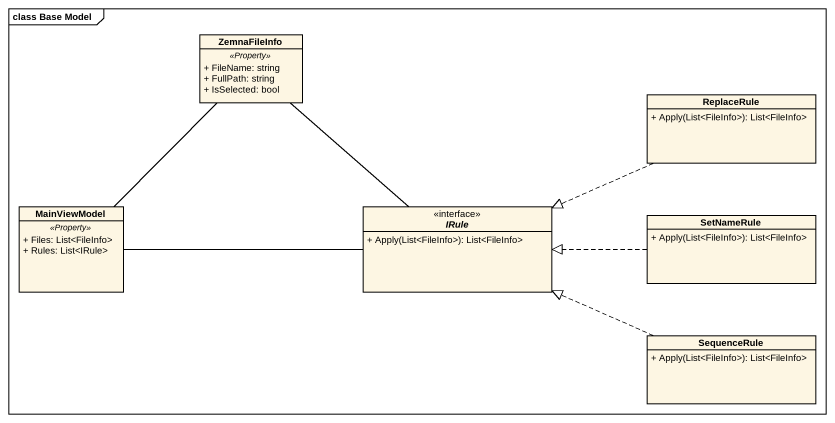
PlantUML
@startuml
mainframe class Base Model
hide circle
hide empty members
skinparam classAttributeIconSize 0
class ZemnaFileInfo {
  .. <<Property>> ..
  + FileName: string
  + FullPath: string
  + IsSelected: bool
}
class ReplaceRule {
  + Apply(List<FileInfo>): List<FileInfo>
}
class MainViewModel {
  .. <<Property>> ..
  + Files: List<FileInfo>
  + Rules: List<IRule>
}
interface IRule <<interface>> {
  + Apply(List<FileInfo>): List<FileInfo>
}
class SetNameRule {
  + Apply(List<FileInfo>): List<FileInfo>
}
class SequenceRule {
  + Apply(List<FileInfo>): List<FileInfo>
}
ReplaceRule .left.|> IRule
MainViewModel -up- ZemnaFileInfo
MainViewModel -right- IRule
IRule -up- ZemnaFileInfo
SetNameRule .left.|> IRule
SequenceRule .left.|> IRule
@enduml
